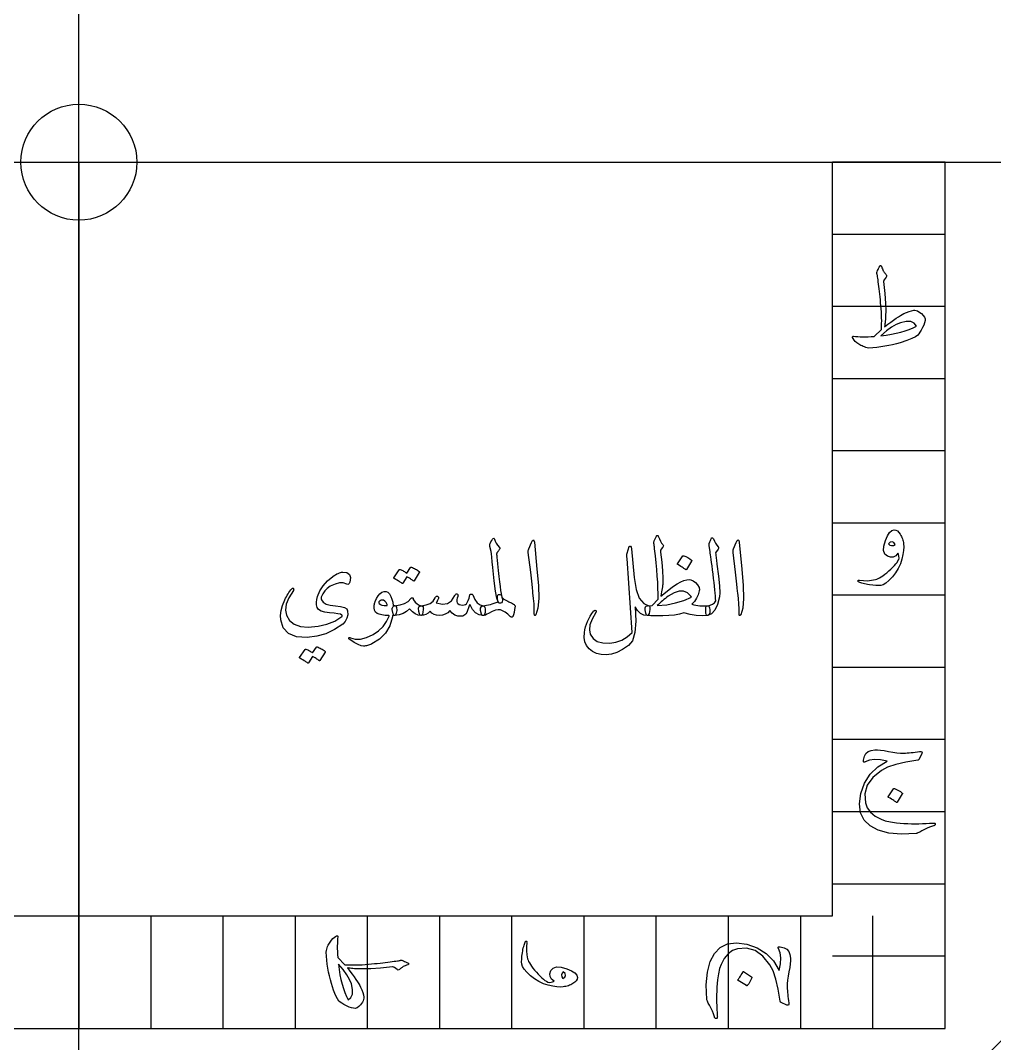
# Model space of a CAD drawing. Header units: millimetres. Extents: x -68 to 68, y -68 to 78.
# Drawn here: x -2.09 to 32.75, y -31.52 to 5.07 of the extents above; entities that cross this region are included whole.
import ezdxf

# ---------------------------------------------------------------- set-up
doc = ezdxf.new("R2010")
doc.units = ezdxf.units.MM
for name, color, linetype in [('CUT_INNER', 6, 'Continuous'), ('CUT_OUTER', 1, 'Continuous'), ('ENGRAVE', 7, 'Continuous'), ('TEXT', 5, 'Continuous')]:
    doc.layers.add(name, color=color, linetype=linetype)

msp = doc.modelspace()

# ---------------------------------------------------------------- linework, layer by layer
at = {"layer": 'CUT_INNER'}
msp.add_circle((0, 0), 2.075, dxfattribs=at)
at = {"layer": 'CUT_OUTER'}
msp.add_arc((0.0002, -0.0002), 67.4998, 179.843006, 0.000133, dxfattribs=at)
at = {"layer": 'ENGRAVE'}
for points in [[(0, -45.5625), (0, 45.5625)], [(-45.5625, 0), (45.5625, 0)], [(-30.9825, 0), (-30.9825, -30.9825), (30.9825, -30.9825), (30.9825, 0)], [(-26.9548, 0), (-26.9548, -26.9548), (26.9548, -26.9548), (26.9548, 0)], [(0, 0), (0, -30.9825)], [(30.9825, 0), (26.9548, 0)], [(30.9825, -2.5819), (26.9548, -2.5819)], [(30.9825, -5.1638), (26.9548, -5.1638)], [(30.9825, -7.7456), (26.9548, -7.7456)], [(30.9825, -10.3275), (26.9548, -10.3275)], [(30.9825, -12.9094), (26.9548, -12.9094)], [(30.9825, -15.4913), (26.9548, -15.4913)], [(30.9825, -18.0731), (26.9548, -18.0731)], [(30.9825, -20.655), (26.9548, -20.655)], [(30.9825, -23.2369), (26.9548, -23.2369)], [(30.9825, -25.8188), (26.9548, -25.8188)], [(0, -30.9825), (0, -26.9548)], [(0, -30.9825), (0, -26.9548)], [(2.5819, -30.9825), (2.5819, -26.9548)], [(5.1638, -30.9825), (5.1638, -26.9548)], [(7.7456, -30.9825), (7.7456, -26.9548)], [(10.3275, -30.9825), (10.3275, -26.9548)], [(12.9094, -30.9825), (12.9094, -26.9548)], [(15.4913, -30.9825), (15.4913, -26.9548)], [(18.0731, -30.9825), (18.0731, -26.9548)], [(20.655, -30.9825), (20.655, -26.9548)], [(23.2369, -30.9825), (23.2369, -26.9548)], [(25.8188, -30.9825), (25.8188, -26.9548)], [(28.4006, -30.9825), (28.4006, -26.9548)], [(30.9825, -28.4006), (26.9548, -28.4006)]]:
    msp.add_lwpolyline(points, dxfattribs=at)
for radius in [66.15, 66.15, 64.3781, 61.0875, 61.0875, 58.4888, 53.6625, 53.6625, 50.8275, 45.5625, 45.5625]:
    msp.add_circle((0, 0), radius, dxfattribs=at)
at = {"layer": 'TEXT'}
for points in [[(28.5516, -3.918), (28.5701, -3.8756), (28.5867, -3.8381), (28.6013, -3.8054), (28.6139, -3.7777), (28.6244, -3.755), (28.6325, -3.7377), (28.6381, -3.7258), (28.6412, -3.7192), (28.6478, -3.7107), (28.6558, -3.7046), (28.6653, -3.7009), (28.6763, -3.6997), (28.6853, -3.7012), (28.6929, -3.7056), (28.699, -3.7129), (28.7036, -3.7231), (28.7241, -3.7728), (28.7426, -3.8166), (28.7591, -3.8546), (28.7737, -3.8868), (28.7822, -3.9009), (28.7918, -3.916), (28.8026, -3.9321), (28.8147, -3.9492), (28.8282, -3.9672), (28.8434, -3.9862), (28.8604, -4.0062), (28.879, -4.0271), (28.8907, -4.0483), (28.8946, -4.069), (28.8907, -4.0892), (28.879, -4.109), (28.8049, -4.2064), (28.7949, -4.2223), (28.7884, -4.2386), (28.7852, -4.2554), (28.7854, -4.2727), (28.8234, -4.7017), (28.8478, -5.0493), (28.8585, -5.3156), (28.8556, -5.5005), (28.8516, -5.5696), (28.8473, -5.6325), (28.8428, -5.6894), (28.8381, -5.7402), (28.8331, -5.7852), (28.8278, -5.8245), (28.8223, -5.8582), (28.8166, -5.8864), (28.9332, -5.7972), (29.0412, -5.7168), (29.1407, -5.6452), (29.2317, -5.5823), (29.314, -5.528), (29.3872, -5.482), (29.4514, -5.4442), (29.5065, -5.4147), (29.6047, -5.3709), (29.6966, -5.3368), (29.7821, -5.3124), (29.8612, -5.2978), (29.9031, -5.2966), (29.947, -5.3046), (29.9928, -5.3219), (30.0405, -5.3485), (30.1351, -5.4155), (30.2042, -5.48), (30.2481, -5.5422), (30.2666, -5.6018), (30.2654, -5.6683), (30.25, -5.7431), (30.2206, -5.8262), (30.177, -5.9176), (30.1282, -6.0075), (30.0834, -6.0822), (30.0425, -6.1419), (30.0055, -6.1865), (29.9294, -6.2428), (29.7989, -6.3064), (29.6137, -6.3773), (29.374, -6.4555), (29.2404, -6.4942), (29.1046, -6.5285), (28.9666, -6.5585), (28.8264, -6.5841), (28.6845, -6.6055), (28.5413, -6.6231), (28.397, -6.6367), (28.2514, -6.6464), (28.1982, -6.6357), (28.1477, -6.6231), (28.0998, -6.6084), (28.0546, -6.5919), (28.0116, -6.5734), (27.9703, -6.5529), (27.9307, -6.5305), (27.8928, -6.5061), (27.8263, -6.4574), (27.771, -6.4087), (27.7269, -6.36), (27.6941, -6.3112), (27.676, -6.2708), (27.6726, -6.243), (27.6838, -6.2279), (27.7096, -6.2255), (27.7826, -6.2341), (27.8612, -6.2406), (27.9453, -6.2449), (28.0351, -6.2469), (28.1305, -6.2468), (28.2315, -6.2445), (28.338, -6.24), (28.4502, -6.2333), (28.7075, -5.9799), (28.7122, -5.8781), (28.7148, -5.7753), (28.7152, -5.6715), (28.7133, -5.5668), (28.7096, -5.4608), (28.7041, -5.3534), (28.6969, -5.2445), (28.688, -5.1341), (28.678, -5.0248), (28.6675, -4.9192), (28.6566, -4.8173), (28.6451, -4.719), (28.6337, -4.6241), (28.6227, -4.5324), (28.6122, -4.4438), (28.6022, -4.3584), (28.5929, -4.2794), (28.5842, -4.2098), (28.5763, -4.1498), (28.5691, -4.0992), (28.5627, -4.0579), (28.5569, -4.0257), (28.5519, -4.0024), (28.5477, -3.9881), (28.545, -3.9721), (28.5448, -3.955), (28.5469, -3.937), (28.5516, -3.918)], [(29.3857, -5.7422), (29.2349, -5.8048), (29.0671, -5.9029), (28.8822, -6.0367), (28.6802, -6.206), (28.8759, -6.1818), (29.0617, -6.1519), (29.2375, -6.1165), (29.4032, -6.0754), (29.5588, -6.0293), (29.7039, -5.9785), (29.8385, -5.923), (29.9626, -5.863), (29.8783, -5.759), (29.754, -5.7042), (29.5898, -5.6986), (29.3857, -5.7422)], [(28.8478, -13.5268), (28.9189, -13.3616), (28.9959, -13.2442), (29.0788, -13.1745), (29.1674, -13.1526), (29.223, -13.1623), (29.2766, -13.1915), (29.3282, -13.2403), (29.3779, -13.3085), (29.4018, -13.3479), (29.4227, -13.3884), (29.4408, -13.4298), (29.4559, -13.4722), (29.4688, -13.5158), (29.4802, -13.5609), (29.4902, -13.6074), (29.4987, -13.6554), (29.5068, -13.7623), (29.4997, -13.8883), (29.4775, -14.0332), (29.4403, -14.1972), (29.3852, -14.367), (29.3097, -14.5295), (29.2137, -14.6846), (29.0973, -14.8325), (28.9752, -14.9614), (28.8663, -15.0557), (28.7706, -15.1154), (28.688, -15.1404), (28.6037, -15.1448), (28.5067, -15.1424), (28.3971, -15.1331), (28.2748, -15.1171), (28.2128, -15.107), (28.1555, -15.0961), (28.1027, -15.0845), (28.0546, -15.0722), (28.0109, -15.0597), (27.9713, -15.0474), (27.9358, -15.0353), (27.9045, -15.0235), (27.886, -15.0133), (27.8734, -15.0021), (27.8665, -14.9899), (27.8656, -14.9767), (27.8717, -14.9636), (27.8821, -14.9553), (27.897, -14.9519), (27.9162, -14.9534), (28.0665, -14.968), (28.2134, -14.9689), (28.3569, -14.9563), (28.497, -14.93), (28.5402, -14.9166), (28.5881, -14.8959), (28.6406, -14.8678), (28.6977, -14.8325), (28.7595, -14.7899), (28.8259, -14.7399), (28.8969, -14.6827), (28.9725, -14.6181), (29.0466, -14.5514), (29.1129, -14.4876), (29.1713, -14.4267), (29.222, -14.3687), (29.2646, -14.3134), (29.299, -14.2605), (29.325, -14.2101), (29.3428, -14.1621), (29.3326, -14.0895), (29.3214, -14.0354), (29.3092, -13.9999), (29.2961, -13.9828), (29.2169, -14.0761), (29.1275, -14.126), (29.0278, -14.1326), (28.918, -14.0958), (28.8273, -14.0164), (28.7854, -13.8951), (28.7923, -13.7319), (28.8478, -13.5268)], [(14.9767, -14.3609), (15.0013, -14.6064), (15.0245, -14.8247), (15.0462, -15.0157), (15.0664, -15.1794), (15.0851, -15.3156), (15.1024, -15.424), (15.1183, -15.5046), (15.1327, -15.5575), (15.1536, -15.6257), (15.158, -15.6822), (15.1458, -15.7271), (15.1171, -15.7602), (15.0817, -15.7785), (15.0498, -15.7787), (15.0213, -15.7609), (14.9962, -15.7251), (14.9521, -15.5885), (14.9056, -15.3383), (14.8566, -14.9745), (14.8052, -14.4973), (14.787, -14.2919), (14.7711, -14.128), (14.7577, -14.0055), (14.7468, -13.9243), (14.7039, -13.745), (14.6983, -13.7134), (14.6971, -13.6846), (14.7002, -13.6588), (14.7078, -13.6359), (14.7412, -13.5799), (14.7672, -13.5365), (14.786, -13.5058), (14.7974, -13.4878), (14.8208, -13.4612), (14.8403, -13.4517), (14.8559, -13.4593), (14.8676, -13.4839), (14.8888, -13.5536), (14.9251, -13.6262), (14.9765, -13.7017), (15.043, -13.7801), (15.0552, -13.7957), (15.0605, -13.8113), (15.0591, -13.8269), (15.0508, -13.8425), (15.0375, -13.8614), (15.025, -13.879), (15.0132, -13.8955), (15.0021, -13.9107), (14.9917, -13.9247), (14.9821, -13.9375), (14.9732, -13.9491), (14.965, -13.9594), (14.9534, -13.977), (14.9456, -13.9945), (14.9417, -14.012), (14.9417, -14.0296), (14.9468, -14.0678), (14.9543, -14.1358), (14.9643, -14.2335), (14.9767, -14.3609)], [(16.189, -13.6047), (16.2262, -13.5326), (16.2562, -13.5073), (16.2788, -13.5287), (16.2942, -13.5969), (16.3838, -14.5519), (16.4372, -15.138), (16.4491, -15.6062), (16.4197, -15.9565), (16.3488, -16.189), (16.3359, -16.208), (16.3244, -16.2182), (16.3144, -16.2197), (16.3059, -16.2123), (16.2991, -16.2009), (16.2942, -16.186), (16.2913, -16.1678), (16.2903, -16.1461), (16.2903, -15.9773), (16.2825, -15.7982), (16.2669, -15.6089), (16.2435, -15.4094), (16.2384, -15.3573), (16.2231, -15.2165), (16.1975, -14.987), (16.1617, -14.6688), (16.0759, -13.9633), (16.074, -13.9258), (16.0759, -13.8912), (16.0818, -13.8595), (16.0915, -13.8308)], [(21.6381, -16.1227), (21.4817, -16.1656), (21.3048, -16.1968), (21.1075, -16.2162), (20.8897, -16.224), (20.7804, -16.2255), (20.6826, -16.226), (20.5963, -16.2255), (20.5214, -16.224), (20.4579, -16.2221), (20.4059, -16.2201), (20.3653, -16.2182), (20.3362, -16.2162), (20.3209, -16.2077), (20.306, -16.1899), (20.2916, -16.1629), (20.2777, -16.1266), (20.2507, -16.0167), (20.2514, -15.9366), (20.2799, -15.8861), (20.3362, -15.8654), (20.5038, -15.8615), (20.7182, -15.6316), (20.718, -15.4396), (20.7133, -15.2379), (20.7043, -15.0264), (20.6909, -14.8052), (20.6731, -14.5745), (20.651, -14.3346), (20.6244, -14.0854), (20.5935, -13.8269), (20.5897, -13.7899), (20.5862, -13.7567), (20.5829, -13.7275), (20.5798, -13.7022), (20.5768, -13.6807), (20.5735, -13.6632), (20.57, -13.6495), (20.5662, -13.6398), (20.5662, -13.6028), (20.5818, -13.5462), (20.613, -13.4702), (20.6597, -13.3747), (20.6661, -13.3645), (20.6734, -13.3572), (20.6817, -13.3528), (20.6909, -13.3514), (20.7002, -13.3531), (20.7085, -13.3582), (20.7158, -13.3667), (20.7221, -13.3786), (20.763, -13.4758), (20.8039, -13.557), (20.8449, -13.622), (20.8858, -13.671), (20.9033, -13.6934), (20.9092, -13.7178), (20.9033, -13.7441), (20.8858, -13.7723), (20.8195, -13.8581), (20.8115, -13.8722), (20.8069, -13.8912), (20.8057, -13.9151), (20.8078, -13.9438), (20.851, -14.3122), (20.879, -14.622), (20.8919, -14.8734), (20.8897, -15.0664), (20.8868, -15.1009), (20.8819, -15.1419), (20.8751, -15.1895), (20.8663, -15.2437), (20.8558, -15.3043), (20.8439, -15.3709), (20.8305, -15.4436), (20.8156, -15.5224), (21.04, -15.34), (21.2337, -15.194), (21.3967, -15.0847), (21.5289, -15.0118), (21.6437, -14.9648), (21.7423, -14.9368), (21.8249, -14.9278), (21.8914, -14.9378), (21.9784, -14.9741), (22.0561, -15.0323), (22.1246, -15.1124), (22.1838, -15.2145), (22.1916, -15.2347), (22.1955, -15.2603), (22.1955, -15.2912), (22.1916, -15.3275), (22.1545, -15.4705), (22.098, -15.5994), (22.022, -15.7142), (21.9265, -15.8148), (22.0001, -15.8327), (22.0727, -15.8474), (22.1443, -15.859), (22.215, -15.8674), (22.2846, -15.8724), (22.3533, -15.8737), (22.421, -15.8714), (22.4878, -15.8654), (22.5126, -15.8669), (22.5326, -15.8791), (22.5477, -15.902), (22.558, -15.9356), (22.5709, -16.006), (22.5745, -16.0652), (22.5689, -16.1132), (22.5541, -16.15), (22.5338, -16.179), (22.5161, -16.1997), (22.5007, -16.2121), (22.4878, -16.2162), (22.2914, -16.2221), (22.0844, -16.2084), (21.8666, -16.1753), (21.6381, -16.1227)], [(22.5463, -13.6437), (22.5726, -13.5801), (22.593, -13.5297), (22.6077, -13.4924), (22.6164, -13.4683), (22.6232, -13.4529), (22.632, -13.442), (22.6427, -13.4354), (22.6554, -13.4332), (22.6698, -13.4356), (22.6817, -13.443), (22.6912, -13.4551), (22.6983, -13.4722), (22.7307, -13.5557), (22.7694, -13.631), (22.8145, -13.698), (22.8659, -13.7567), (22.8803, -13.7755), (22.8844, -13.7967), (22.8783, -13.8203), (22.862, -13.8464), (22.7762, -13.9672), (22.7821, -14.0213), (22.7879, -14.0744), (22.7938, -14.1265), (22.7996, -14.1777), (22.8055, -14.2279), (22.8113, -14.2771), (22.8172, -14.3253), (22.823, -14.3726), (22.8768, -14.8101), (22.9097, -15.1521), (22.9217, -15.3987), (22.9127, -15.5497), (22.8391, -15.8238), (22.7431, -16.0262), (22.6247, -16.157), (22.4839, -16.2162), (22.48, -16.2162), (22.4761, -16.2162), (22.4722, -16.2162), (22.4683, -16.2162), (22.4452, -16.1943), (22.4303, -16.1441), (22.4237, -16.0657), (22.4254, -15.959), (22.4291, -15.9195), (22.4401, -15.8908), (22.4583, -15.8727), (22.4839, -15.8654), (22.5828, -15.8457), (22.6651, -15.8099), (22.7309, -15.758), (22.7801, -15.69), (22.7768, -15.6084), (22.7709, -15.5156), (22.7622, -15.4116), (22.7509, -15.2964), (22.7371, -15.1704), (22.7212, -15.0342), (22.703, -14.8878), (22.6827, -14.7312), (22.6639, -14.5772), (22.6466, -14.4388), (22.6308, -14.3161), (22.6164, -14.2089), (22.604, -14.1173), (22.594, -14.0413), (22.5865, -13.9809), (22.5813, -13.936), (22.5424, -13.7139), (22.5411, -13.6919), (22.5414, -13.6729), (22.5431, -13.6568), (22.5463, -13.6437)], [(23.5129, -13.6047), (23.5502, -13.5326), (23.5802, -13.5073), (23.6028, -13.5287), (23.6182, -13.5969), (23.7078, -14.5519), (23.7612, -15.138), (23.7731, -15.6062), (23.7436, -15.9565), (23.6727, -16.189), (23.6598, -16.208), (23.6484, -16.2182), (23.6384, -16.2197), (23.6299, -16.2123), (23.623, -16.2009), (23.6182, -16.186), (23.6152, -16.1678), (23.6143, -16.1461), (23.6143, -15.9773), (23.6065, -15.7982), (23.5909, -15.6089), (23.5675, -15.4094), (23.5624, -15.3573), (23.547, -15.2165), (23.5214, -14.987), (23.4856, -14.6688), (23.3999, -13.9633), (23.3979, -13.9258), (23.3999, -13.8912), (23.4057, -13.8595), (23.4155, -13.8308)], [(19.8607, -14.8598), (19.9301, -15.2788), (20.0449, -15.5887), (20.2049, -15.7894), (20.4103, -15.881), (20.4234, -15.9005), (20.4278, -15.9395), (20.4234, -15.998), (20.4103, -16.0759), (20.3971, -16.1373), (20.381, -16.1812), (20.362, -16.2075), (20.3401, -16.2162), (20.2071, -16.1968), (20.0887, -16.1383), (19.9849, -16.0408), (19.8958, -15.9044), (19.9165, -16.4209), (19.885, -16.8243), (19.8015, -17.1147), (19.6658, -17.292), (19.4504, -17.4321), (19.2448, -17.5327), (19.049, -17.5939), (18.8628, -17.6156), (18.677, -17.6056), (18.513, -17.5678), (18.371, -17.5023), (18.2509, -17.409), (18.1586, -17.2915), (18.0999, -17.1537), (18.0748, -16.9953), (18.0833, -16.8165), (18.1005, -16.721), (18.1247, -16.6255), (18.156, -16.53), (18.1944, -16.4345), (18.2401, -16.339), (18.2933, -16.2435), (18.3541, -16.148), (18.4224, -16.0525), (18.4326, -16.0423), (18.4438, -16.035), (18.456, -16.0306), (18.4692, -16.0291), (18.4801, -16.0306), (18.4896, -16.035), (18.4977, -16.0423), (18.5042, -16.0525), (18.5079, -16.065), (18.5072, -16.0788), (18.5021, -16.0942), (18.4926, -16.111), (18.3588, -16.3422), (18.2811, -16.5485), (18.2594, -16.73), (18.2938, -16.8867), (18.3944, -17.0379), (18.5442, -17.141), (18.7432, -17.1958), (18.9915, -17.2024), (19.2112, -17.1673), (19.4183, -17.0932), (19.6127, -16.9802), (19.7944, -16.8282), (19.6073, -14.1777), (19.6032, -14.1144), (19.6025, -14.0608), (19.6051, -14.0169), (19.6112, -13.9828), (19.6853, -13.7489), (19.7135, -13.729), (19.736, -13.7353), (19.7525, -13.7679), (19.7632, -13.8269)], [(29.2025, -13.671), (29.145, -13.6013), (29.0856, -13.5755), (29.0242, -13.5935), (28.9608, -13.6554), (29.0125, -13.6973), (29.07, -13.7139), (29.1333, -13.7051), (29.2025, -13.671)], [(21.6069, -14.0841), (21.6118, -14.0793), (21.6186, -14.0763), (21.6274, -14.0754), (21.6381, -14.0763), (21.7138, -14.107), (21.7852, -14.1446), (21.8522, -14.1889), (21.9148, -14.2401), (21.9209, -14.2479), (21.9236, -14.2556), (21.9229, -14.2634), (21.9187, -14.2712), (21.7355, -14.5675), (21.7287, -14.5745), (21.7199, -14.5762), (21.7092, -14.5726), (21.6965, -14.5636), (21.6856, -14.5558), (21.6683, -14.5441), (21.6447, -14.5285), (21.6147, -14.509), (21.5779, -14.4856), (21.5338, -14.4583), (21.4824, -14.4272), (21.4237, -14.3921), (21.4159, -14.3862), (21.412, -14.3804), (21.412, -14.3745), (21.4159, -14.3687)], [(11.8663, -14.4934), (11.8712, -14.4885), (11.878, -14.4856), (11.8868, -14.4846), (11.8975, -14.4856), (11.9358, -14.5), (11.973, -14.5158), (12.0089, -14.5331), (12.0436, -14.5519), (12.0774, -14.5723), (12.1104, -14.5948), (12.1427, -14.6191), (12.1742, -14.6454), (12.1803, -14.6535), (12.183, -14.662), (12.1823, -14.671), (12.1781, -14.6805), (11.991, -14.9767), (11.9859, -14.9806), (11.9784, -14.9806), (11.9684, -14.9767), (11.9559, -14.9689), (11.9474, -14.9618), (11.9335, -14.9519), (11.9143, -14.9393), (11.8897, -14.9241), (11.8595, -14.906), (11.8234, -14.8847), (11.7815, -14.8602), (11.7338, -14.8325), (11.5857, -15.0625), (11.5788, -15.0696), (11.5701, -15.0713), (11.5593, -15.0676), (11.5467, -15.0586), (11.5357, -15.0508), (11.5184, -15.0391), (11.4948, -15.0235), (11.4648, -15.004), (11.428, -14.9806), (11.3839, -14.9534), (11.3325, -14.9222), (11.2738, -14.8871), (11.2677, -14.8812), (11.2651, -14.8754), (11.2658, -14.8696), (11.2699, -14.8637), (11.4609, -14.5792), (11.4658, -14.5743), (11.4726, -14.5714), (11.4814, -14.5704), (11.4921, -14.5714), (11.5248, -14.582), (11.5564, -14.5943), (11.5871, -14.6083), (11.6168, -14.624), (11.6456, -14.6412), (11.6734, -14.6596), (11.7002, -14.6792), (11.726, -14.7)], [(9.5861, -15.0937), (9.4599, -15.0515), (9.3191, -15.0498), (9.1637, -15.0886), (8.9936, -15.1677), (8.8857, -15.2433), (8.7958, -15.3334), (8.7239, -15.4381), (8.6701, -15.5575), (8.6647, -15.5814), (8.6643, -15.6062), (8.6686, -15.6321), (8.6779, -15.6589), (8.7398, -15.7422), (8.8436, -15.805), (8.9892, -15.8474), (9.1768, -15.8693), (9.362, -15.8891), (9.4964, -15.9249), (9.5802, -15.9768), (9.6134, -16.0447), (9.617, -16.187), (9.589, -16.3137), (9.5293, -16.4248), (9.438, -16.5203), (9.1478, -16.7183), (8.8387, -16.8642), (8.5105, -16.958), (8.1634, -16.9997), (7.7843, -16.9734), (7.5008, -16.8594), (7.3127, -16.6577), (7.2201, -16.3683), (7.2148, -16.2094), (7.2377, -16.0369), (7.2888, -15.8508), (7.3682, -15.6511), (7.3959, -15.5955), (7.4243, -15.5419), (7.4534, -15.4903), (7.4832, -15.4406), (7.514, -15.3926), (7.5461, -15.3461), (7.5793, -15.301), (7.6138, -15.2574), (7.6323, -15.2394), (7.6489, -15.232), (7.6635, -15.2355), (7.6762, -15.2496), (7.6832, -15.2671), (7.6849, -15.2847), (7.6813, -15.3022), (7.6723, -15.3197), (7.512, -15.578), (7.417, -15.8109), (7.3872, -16.0184), (7.4228, -16.2006), (7.5373, -16.3926), (7.7054, -16.5281), (7.9271, -16.607), (8.2024, -16.6294), (8.5551, -16.6014), (8.8728, -16.529), (9.1554, -16.4123), (9.4029, -16.2513), (9.4177, -16.2377), (9.4234, -16.224), (9.4197, -16.2104), (9.4068, -16.1968), (9.3544, -16.1714), (9.2635, -16.15), (9.1342, -16.1324), (8.9663, -16.1188), (8.7956, -16.0978), (8.6652, -16.0584), (8.5753, -16.0004), (8.5259, -15.9239), (8.503, -15.834), (8.4967, -15.7397), (8.5069, -15.6411), (8.5337, -15.538), (8.6206, -15.3356), (8.7412, -15.1492), (8.8954, -14.9789), (9.0833, -14.8247), (9.1332, -14.7882), (9.1817, -14.7565), (9.2287, -14.7297), (9.2743, -14.7078), (9.3181, -14.6905), (9.36, -14.6776), (9.4, -14.6691), (9.438, -14.6649), (9.5866, -14.6788), (9.6777, -14.7438), (9.7113, -14.8601), (9.6874, -15.0274), (9.6694, -15.0725), (9.6465, -15.0985), (9.6187, -15.1056), (9.5861, -15.0937)], [(11.2154, -16.2591), (11.124, -16.58), (10.9708, -16.8487), (10.7557, -17.0652), (10.4787, -17.2297), (10.4399, -17.2464), (10.4017, -17.2613), (10.3639, -17.2746), (10.3267, -17.2862), (10.2901, -17.2958), (10.2546, -17.3032), (10.22, -17.3085), (10.1863, -17.3115), (10.1025, -17.2996), (9.9915, -17.256), (9.8531, -17.1807), (9.6874, -17.0738), (9.6696, -17.0584), (9.6592, -17.0435), (9.656, -17.0292), (9.6601, -17.0153), (9.6694, -17.0046), (9.6816, -16.9997), (9.6967, -17.0007), (9.7147, -17.0075), (9.8869, -17.0633), (10.0801, -17.063), (10.2943, -17.0068), (10.5294, -16.8945), (10.7213, -16.7641), (10.8802, -16.6109), (11.0059, -16.4348), (11.0984, -16.2357), (11.0977, -16.2287), (11.0955, -16.2231), (11.0919, -16.2189), (11.0867, -16.2162), (10.9525, -16.2084), (10.8383, -16.1929), (10.744, -16.1695), (10.6697, -16.1383), (10.6122, -16.09), (10.5761, -16.0233), (10.5615, -15.938), (10.5683, -15.8343), (10.5705, -15.8205), (10.5732, -15.8065), (10.5764, -15.7922), (10.58, -15.7777), (10.5842, -15.7628), (10.5888, -15.747), (10.5939, -15.7306), (10.5995, -15.7134), (10.6453, -15.6021), (10.7009, -15.5098), (10.7661, -15.4364), (10.8412, -15.3821), (10.9179, -15.3524), (10.9883, -15.3529), (11.0524, -15.3836), (11.1101, -15.4445), (11.1606, -15.5293), (11.1988, -15.6277), (11.2249, -15.7397), (11.2388, -15.8654), (11.2464, -15.8653), (11.2539, -15.865), (11.261, -15.8643), (11.268, -15.8635), (11.2749, -15.8626), (11.2821, -15.862), (11.2895, -15.8617), (11.2972, -15.8615), (11.3235, -15.8671), (11.344, -15.884), (11.3586, -15.912), (11.3674, -15.9512), (11.371, -15.9943), (11.3703, -16.0379), (11.3652, -16.082), (11.3557, -16.1266), (11.3433, -16.1658), (11.3294, -16.1938), (11.314, -16.2106), (11.2972, -16.2162), (11.2232, -16.2162), (11.2227, -16.2233), (11.2212, -16.2328), (11.2188, -16.2447), (11.2154, -16.2591)], [(21.7667, -15.4094), (21.632, -15.348), (21.4734, -15.347), (21.2909, -15.4065), (21.0846, -15.5263), (21.0306, -15.5641), (20.9779, -15.6033), (20.9264, -15.644), (20.8761, -15.6861), (20.827, -15.7293), (20.7791, -15.7729), (20.7324, -15.817), (20.687, -15.8615), (21.0251, -15.8279), (21.3418, -15.766), (21.6371, -15.6759), (21.9109, -15.5575), (21.8873, -15.5219), (21.8554, -15.4854), (21.8152, -15.4479), (21.7667, -15.4094)], [(11.0283, -15.8226), (10.9873, -15.7512), (10.9425, -15.7008), (10.8938, -15.6713), (10.8412, -15.6628), (10.8098, -15.671), (10.7817, -15.6842), (10.7571, -15.7022), (10.7359, -15.7251), (10.7291, -15.7373), (10.7281, -15.7505), (10.733, -15.7646), (10.7437, -15.7797), (10.7839, -15.815), (10.8422, -15.8391), (10.9184, -15.852), (11.0127, -15.8537), (11.0224, -15.8518), (11.0283, -15.8459), (11.0302, -15.8362), (11.0283, -15.8226)], [(12.2444, -15.8654), (12.2753, -15.8754), (12.298, -15.8859), (12.3124, -15.8969), (12.3184, -15.9083), (12.3214, -15.9259), (12.3223, -15.9473), (12.3214, -15.9726), (12.3184, -16.0019), (12.3036, -16.0957), (12.2863, -16.1626), (12.2666, -16.2028), (12.2444, -16.2162), (12.1391, -16.2014), (12.0339, -16.1568), (11.9287, -16.0825), (11.8234, -15.9785), (11.7231, -16.0737), (11.6012, -16.1451), (11.458, -16.1926), (11.2933, -16.2162), (11.2755, -16.2126), (11.2612, -16.2016), (11.2502, -16.1834), (11.2426, -16.1578), (11.2115, -15.9941), (11.2081, -15.9758), (11.2095, -15.9561), (11.2159, -15.9349), (11.2271, -15.9122), (11.24, -15.8947), (11.2553, -15.881), (11.2731, -15.8713), (11.2933, -15.8654), (11.4902, -15.8362), (11.6519, -15.7836), (11.7786, -15.7076), (11.8702, -15.6082), (11.8809, -15.5945), (11.8936, -15.5848), (11.9082, -15.579), (11.9248, -15.577), (11.9401, -15.5792), (11.9511, -15.5858), (11.9577, -15.5967), (11.9598, -15.6121), (11.9603, -15.6267), (11.9618, -15.6394), (11.9642, -15.6501), (11.9676, -15.6589), (12.0332, -15.7375), (12.1011, -15.7982), (12.1715, -15.8408), (12.2444, -15.8654)], [(12.7433, -15.5848), (12.7555, -15.5636), (12.7686, -15.5468), (12.7828, -15.5344), (12.7979, -15.5263), (12.813, -15.5232), (12.8271, -15.5254), (12.8403, -15.5329), (12.8524, -15.5458), (12.861, -15.5631), (12.8632, -15.5838), (12.859, -15.6079), (12.8485, -15.6355), (12.8409, -15.6494), (12.8334, -15.6637), (12.8263, -15.6786), (12.8193, -15.6939), (12.8121, -15.7095), (12.8042, -15.7251), (12.7956, -15.7407), (12.7862, -15.7563), (13.0042, -15.8121), (13.1867, -15.7885), (13.3336, -15.6854), (13.4449, -15.5029), (13.4568, -15.4817), (13.4693, -15.4649), (13.4822, -15.4525), (13.4956, -15.4445), (13.5107, -15.4411), (13.5248, -15.4425), (13.538, -15.4489), (13.5501, -15.4601), (13.5592, -15.4752), (13.5628, -15.4932), (13.5611, -15.5141), (13.554, -15.538), (13.5341, -15.5958), (13.5209, -15.6442), (13.5146, -15.6835), (13.5151, -15.7134), (13.5285, -15.7561), (13.557, -15.7904), (13.6006, -15.8165), (13.6593, -15.8343), (13.7231, -15.8421), (13.7782, -15.8382), (13.8245, -15.8226), (13.862, -15.7953), (13.8946, -15.7507), (13.9263, -15.6832), (13.957, -15.5928), (13.9867, -15.4796), (13.9911, -15.4659), (14.0003, -15.4562), (14.0145, -15.4503), (14.0335, -15.4484), (14.053, -15.4503), (14.0686, -15.4562), (14.0802, -15.4659), (14.088, -15.4796), (14.164, -15.6396), (14.2518, -15.7573), (14.3511, -15.8326), (14.4622, -15.8654), (14.4854, -15.8752), (14.5041, -15.8966), (14.5185, -15.9298), (14.5285, -15.9746), (14.5356, -16.0231), (14.5373, -16.0671), (14.5336, -16.1069), (14.5246, -16.1422), (14.5119, -16.1746), (14.4973, -16.1977), (14.4807, -16.2116), (14.4622, -16.2162), (14.3131, -16.1921), (14.1855, -16.1198), (14.0793, -15.9992), (13.9945, -15.8304), (13.9904, -15.8216), (13.9857, -15.8187), (13.9806, -15.8216), (13.975, -15.8304), (13.939, -15.9412), (13.9048, -16.0321), (13.8727, -16.103), (13.8425, -16.1539), (13.8096, -16.1902), (13.7733, -16.2172), (13.7336, -16.235), (13.6905, -16.2435), (13.5606, -16.235), (13.4478, -16.1977), (13.3521, -16.1317), (13.2734, -16.0369), (13.193, -16.1154), (13.1038, -16.1714), (13.0059, -16.205), (12.8992, -16.2162), (12.7967, -16.2067), (12.7072, -16.1782), (12.631, -16.1307), (12.5679, -16.0642), (12.4907, -16.1307), (12.411, -16.1782), (12.3289, -16.2067), (12.2444, -16.2162), (12.211, -16.1999), (12.1849, -16.151), (12.1662, -16.0693), (12.1547, -15.9551), (12.1589, -15.9203), (12.1752, -15.8937), (12.2037, -15.8754), (12.2444, -15.8654), (12.4203, -15.8377), (12.5621, -15.7816), (12.6697, -15.6973), (12.7433, -15.5848)], [(15.0079, -15.4679), (15.0537, -15.464), (15.0898, -15.4757), (15.1161, -15.5029), (15.1327, -15.5458), (15.1402, -15.567), (15.1551, -15.5877), (15.1772, -15.6079), (15.2067, -15.6277), (15.2252, -15.638), (15.2457, -15.6496), (15.2681, -15.6624), (15.2925, -15.6764), (15.3188, -15.6911), (15.347, -15.7061), (15.3772, -15.7213), (15.4094, -15.7368), (15.4693, -15.7658), (15.5166, -15.7904), (15.5512, -15.8106), (15.5731, -15.8265), (15.588, -15.8403), (15.5975, -15.8547), (15.6016, -15.8696), (15.6004, -15.8849), (15.5841, -16.0014), (15.5663, -16.1013), (15.547, -16.1846), (15.5263, -16.2513), (15.521, -16.2598), (15.5127, -16.2659), (15.5015, -16.2696), (15.4874, -16.2708), (15.4696, -16.2701), (15.4552, -16.2679), (15.4442, -16.2642), (15.4367, -16.2591), (15.3383, -16.1678), (15.2457, -16.0964), (15.159, -16.045), (15.0781, -16.0136), (14.9962, -16.0067), (14.8988, -16.0252), (14.7857, -16.0691), (14.6571, -16.1383), (14.595, -16.1724), (14.5412, -16.1968), (14.4956, -16.2114), (14.4583, -16.2162), (14.4403, -16.2131), (14.4252, -16.2036), (14.413, -16.1877), (14.4038, -16.1656), (14.3721, -16.0386), (14.3706, -15.9463), (14.3994, -15.8886), (14.4583, -15.8654), (14.5214, -15.8581), (14.586, -15.8479), (14.652, -15.8347), (14.7195, -15.8187), (14.7882, -15.7994), (14.8579, -15.7768), (14.9285, -15.7507), (15.0001, -15.7212), (14.9772, -15.6162), (14.9709, -15.539), (14.9811, -15.4895), (15.0079, -15.4679)], [(8.4947, -17.3427), (8.4996, -17.3378), (8.5064, -17.3349), (8.5152, -17.3339), (8.5259, -17.3349), (8.5643, -17.3493), (8.6014, -17.3651), (8.6373, -17.3824), (8.6721, -17.4012), (8.7058, -17.4216), (8.7388, -17.444), (8.7711, -17.4684), (8.8026, -17.4947), (8.8087, -17.5028), (8.8114, -17.5113), (8.8107, -17.5203), (8.8065, -17.5298), (8.6194, -17.826), (8.6143, -17.8299), (8.6068, -17.8299), (8.5968, -17.826), (8.5844, -17.8182), (8.5758, -17.811), (8.5619, -17.8012), (8.5427, -17.7886), (8.5181, -17.7734), (8.4879, -17.7553), (8.4518, -17.7339), (8.4099, -17.7095), (8.3622, -17.6818), (8.2141, -17.9118), (8.2072, -17.9188), (8.1985, -17.9206), (8.1878, -17.9169), (8.1751, -17.9079), (8.1641, -17.9001), (8.1468, -17.8884), (8.1232, -17.8728), (8.0932, -17.8533), (8.0564, -17.8299), (8.0123, -17.8026), (7.9609, -17.7715), (7.9022, -17.7364), (7.8961, -17.7305), (7.8935, -17.7247), (7.8942, -17.7188), (7.8983, -17.713), (8.0893, -17.4285), (8.0942, -17.4236), (8.101, -17.4207), (8.1098, -17.4197), (8.1205, -17.4207), (8.1532, -17.4313), (8.1848, -17.4436), (8.2155, -17.4576), (8.2452, -17.4733), (8.274, -17.4905), (8.3018, -17.5088), (8.3286, -17.5285), (8.3544, -17.5493)], [(30.1477, -21.1477), (30.0542, -21.3581), (30.0456, -21.372), (30.0357, -21.3825), (30.0242, -21.3896), (30.0113, -21.3932), (29.5789, -21.4614), (29.2171, -21.5452), (28.926, -21.6446), (28.7055, -21.7596), (28.3964, -22.0117), (28.1978, -22.2887), (28.1099, -22.5906), (28.1326, -22.9173), (28.2013, -23.0941), (28.3177, -23.2505), (28.4819, -23.3865), (28.6938, -23.5019), (28.8427, -23.5536), (29.0281, -23.5955), (29.25, -23.6276), (29.5085, -23.65), (29.6459, -23.6566), (29.7813, -23.6608), (29.9148, -23.6625), (30.0464, -23.6617), (30.1755, -23.6588), (30.3017, -23.6539), (30.425, -23.6471), (30.5453, -23.6383), (30.5736, -23.6364), (30.596, -23.6383), (30.6125, -23.6442), (30.6233, -23.6539), (30.6291, -23.6659), (30.631, -23.6783), (30.6291, -23.6912), (30.6233, -23.7046), (30.619, -23.7118), (30.614, -23.7178), (30.6083, -23.7225), (30.6018, -23.726), (30.5949, -23.7291), (30.5877, -23.7324), (30.5803, -23.7359), (30.5726, -23.7397), (30.4603, -23.7755), (30.3611, -23.8128), (30.2751, -23.8515), (30.2023, -23.8917), (30.1556, -23.9207), (30.1131, -23.9453), (30.0748, -23.9655), (30.0405, -23.9814), (30.0109, -23.9935), (29.9865, -24.0028), (29.9671, -24.0091), (29.9528, -24.0125), (29.4198, -24.0323), (28.9667, -23.994), (28.5935, -23.8978), (28.3002, -23.7436), (28.0882, -23.5321), (27.963, -23.2681), (27.9245, -22.9514), (27.9728, -22.582), (28.1004, -22.21), (28.3002, -21.8931), (28.572, -21.6312), (28.916, -21.4244), (28.6724, -21.3779), (28.46, -21.3669), (28.2787, -21.3915), (28.1287, -21.4517), (28.1155, -21.4566), (28.1033, -21.4595), (28.0921, -21.4605), (28.0819, -21.4595), (28.0734, -21.4563), (28.0673, -21.4507), (28.0636, -21.4427), (28.0624, -21.4322), (28.0678, -21.3837), (28.076, -21.3357), (28.0872, -21.2882), (28.1014, -21.2412), (28.1511, -21.1498), (28.23, -21.0824), (28.3382, -21.0388), (28.4756, -21.019), (28.5625, -21.0198), (28.6714, -21.0297), (28.8023, -21.049), (28.955, -21.0775), (29.1126, -21.106), (29.258, -21.1252), (29.3913, -21.1352), (29.5124, -21.136), (29.5706, -21.1334), (29.6322, -21.1296), (29.6973, -21.1246), (29.7657, -21.1184), (29.8376, -21.1107), (29.9129, -21.1014), (29.9916, -21.0903), (30.0737, -21.0775), (30.1207, -21.076), (30.1487, -21.0872), (30.1577, -21.1111), (30.1477, -21.1477)], [(29.1421, -22.4105), (29.147, -22.4057), (29.1538, -22.4027), (29.1626, -22.4018), (29.1733, -22.4027), (29.249, -22.4334), (29.3204, -22.471), (29.3874, -22.5153), (29.45, -22.5665), (29.4561, -22.5742), (29.4588, -22.582), (29.4581, -22.5898), (29.4539, -22.5976), (29.2707, -22.8939), (29.2639, -22.9009), (29.2551, -22.9026), (29.2444, -22.899), (29.2317, -22.89), (29.2208, -22.8822), (29.2035, -22.8705), (29.1798, -22.8549), (29.1499, -22.8354), (29.1131, -22.812), (29.069, -22.7847), (29.0176, -22.7535), (28.9589, -22.7185), (28.9511, -22.7126), (28.9472, -22.7068), (28.9472, -22.7009), (28.9511, -22.6951)], [(11.5733, -28.5516), (11.6157, -28.5701), (11.6532, -28.5867), (11.6858, -28.6013), (11.7136, -28.6139), (11.7362, -28.6244), (11.7535, -28.6325), (11.7655, -28.6381), (11.7721, -28.6412), (11.7806, -28.6478), (11.7867, -28.6558), (11.7903, -28.6653), (11.7915, -28.6763), (11.7901, -28.6853), (11.7857, -28.6929), (11.7784, -28.699), (11.7682, -28.7036), (11.7185, -28.7241), (11.6746, -28.7426), (11.6366, -28.7591), (11.6044, -28.7737), (11.5903, -28.7822), (11.5752, -28.7918), (11.5591, -28.8026), (11.5421, -28.8147), (11.5241, -28.8282), (11.5051, -28.8434), (11.4851, -28.8604), (11.4641, -28.879), (11.4429, -28.8907), (11.4222, -28.8946), (11.402, -28.8907), (11.3823, -28.879), (11.2848, -28.8049), (11.269, -28.7949), (11.2527, -28.7884), (11.2359, -28.7852), (11.2186, -28.7854), (10.7896, -28.8234), (10.4419, -28.8478), (10.1757, -28.8585), (9.9908, -28.8556), (9.9217, -28.8516), (9.8587, -28.8473), (9.8018, -28.8428), (9.751, -28.8381), (9.7061, -28.8331), (9.6668, -28.8278), (9.633, -28.8223), (9.6049, -28.8166), (9.694, -28.9332), (9.7744, -29.0412), (9.8461, -29.1407), (9.9089, -29.2317), (9.9632, -29.314), (10.0093, -29.3872), (10.047, -29.4514), (10.0765, -29.5065), (10.1204, -29.6047), (10.1545, -29.6966), (10.1788, -29.7821), (10.1934, -29.8612), (10.1947, -29.9031), (10.1866, -29.947), (10.1693, -29.9928), (10.1428, -30.0405), (10.0758, -30.1351), (10.0112, -30.2042), (9.9491, -30.2481), (9.8894, -30.2666), (9.8229, -30.2654), (9.7481, -30.25), (9.665, -30.2206), (9.5737, -30.177), (9.4838, -30.1282), (9.409, -30.0834), (9.3493, -30.0425), (9.3047, -30.0055), (9.2485, -29.9294), (9.1849, -29.7989), (9.114, -29.6137), (9.0358, -29.374), (8.9971, -29.2404), (8.9627, -29.1046), (8.9327, -28.9666), (8.9072, -28.8264), (8.8857, -28.6845), (8.8682, -28.5413), (8.8545, -28.397), (8.8448, -28.2514), (8.8555, -28.1982), (8.8682, -28.1477), (8.8828, -28.0998), (8.8994, -28.0546), (8.9179, -28.0116), (8.9384, -27.9703), (8.9608, -27.9307), (8.9851, -27.8928), (9.0338, -27.8263), (9.0826, -27.771), (9.1313, -27.7269), (9.18, -27.6941), (9.2205, -27.676), (9.2482, -27.6726), (9.2633, -27.6838), (9.2658, -27.7096), (9.2571, -27.7826), (9.2507, -27.8612), (9.2464, -27.9453), (9.2443, -28.0351), (9.2445, -28.1305), (9.2468, -28.2315), (9.2513, -28.338), (9.258, -28.4502), (9.5113, -28.7075), (9.6132, -28.7122), (9.716, -28.7148), (9.8197, -28.7152), (9.9245, -28.7133), (10.0305, -28.7096), (10.1379, -28.7041), (10.2468, -28.6969), (10.3571, -28.688), (10.4664, -28.678), (10.572, -28.6675), (10.674, -28.6566), (10.7723, -28.6451), (10.8672, -28.6337), (10.9589, -28.6227), (11.0474, -28.6122), (11.1328, -28.6022), (11.2119, -28.5929), (11.2814, -28.5842), (11.3415, -28.5763), (11.392, -28.5691), (11.4333, -28.5627), (11.4656, -28.5569), (11.4889, -28.5519), (11.5031, -28.5477), (11.5192, -28.545), (11.5362, -28.5448), (11.5543, -28.5469), (11.5733, -28.5516)], [(17.4557, -28.8478), (17.6209, -28.9189), (17.7383, -28.9959), (17.808, -29.0788), (17.8299, -29.1674), (17.8202, -29.223), (17.791, -29.2766), (17.7422, -29.3282), (17.674, -29.3779), (17.6346, -29.4018), (17.5941, -29.4227), (17.5527, -29.4408), (17.5103, -29.4559), (17.4667, -29.4688), (17.4216, -29.4802), (17.3751, -29.4902), (17.3271, -29.4987), (17.2202, -29.5068), (17.0942, -29.4997), (16.9493, -29.4775), (16.7853, -29.4403), (16.6155, -29.3852), (16.453, -29.3097), (16.2979, -29.2137), (16.15, -29.0973), (16.0211, -28.9752), (15.9268, -28.8663), (15.8671, -28.7706), (15.8421, -28.688), (15.8377, -28.6037), (15.8401, -28.5067), (15.8494, -28.3971), (15.8654, -28.2748), (15.8755, -28.2128), (15.8864, -28.1555), (15.898, -28.1027), (15.9103, -28.0546), (15.9228, -28.0109), (15.9351, -27.9713), (15.9472, -27.9358), (15.959, -27.9045), (15.9692, -27.886), (15.9804, -27.8734), (15.9926, -27.8665), (16.0058, -27.8656), (16.0189, -27.8717), (16.0272, -27.8821), (16.0306, -27.897), (16.0291, -27.9162), (16.0145, -28.0665), (16.0136, -28.2134), (16.0262, -28.3569), (16.0525, -28.497), (16.0659, -28.5402), (16.0866, -28.5881), (16.1147, -28.6406), (16.15, -28.6977), (16.1926, -28.7595), (16.2426, -28.8259), (16.2998, -28.8969), (16.3644, -28.9725), (16.4311, -29.0466), (16.4949, -29.1129), (16.5558, -29.1713), (16.6138, -29.222), (16.6691, -29.2646), (16.722, -29.299), (16.7724, -29.325), (16.8204, -29.3428), (16.893, -29.3326), (16.9471, -29.3214), (16.9826, -29.3092), (16.9997, -29.2961), (16.9064, -29.2169), (16.8565, -29.1275), (16.8499, -29.0278), (16.8867, -28.918), (16.9661, -28.8273), (17.0874, -28.7854), (17.2506, -28.7923), (17.4557, -28.8478)], [(25.3261, -30.1477), (25.1156, -30.0542), (25.1017, -30.0456), (25.0913, -30.0357), (25.0842, -30.0242), (25.0805, -30.0113), (25.0123, -29.5789), (24.9285, -29.2171), (24.8291, -28.926), (24.7141, -28.7055), (24.462, -28.3964), (24.185, -28.1978), (23.8832, -28.1099), (23.5565, -28.1326), (23.3796, -28.2013), (23.2232, -28.3177), (23.0873, -28.4819), (22.9718, -28.6938), (22.9202, -28.8427), (22.8783, -29.0281), (22.8461, -29.25), (22.8237, -29.5085), (22.8171, -29.6459), (22.813, -29.7813), (22.8113, -29.9148), (22.812, -30.0464), (22.8149, -30.1755), (22.8198, -30.3017), (22.8266, -30.425), (22.8354, -30.5453), (22.8374, -30.5736), (22.8354, -30.596), (22.8296, -30.6125), (22.8198, -30.6233), (22.8079, -30.6291), (22.7954, -30.631), (22.7825, -30.6291), (22.7691, -30.6233), (22.762, -30.619), (22.756, -30.614), (22.7512, -30.6083), (22.7477, -30.6018), (22.7447, -30.5949), (22.7414, -30.5877), (22.7378, -30.5803), (22.7341, -30.5726), (22.6982, -30.4603), (22.661, -30.3611), (22.6222, -30.2751), (22.582, -30.2023), (22.5531, -30.1556), (22.5285, -30.1131), (22.5082, -30.0748), (22.4924, -30.0405), (22.4802, -30.0109), (22.471, -29.9865), (22.4646, -29.9671), (22.4612, -29.9528), (22.4415, -29.4198), (22.4797, -28.9667), (22.576, -28.5935), (22.7302, -28.3002), (22.9416, -28.0882), (23.2057, -27.963), (23.5224, -27.9245), (23.8917, -27.9728), (24.2637, -28.1004), (24.5806, -28.3002), (24.8425, -28.572), (25.0494, -28.916), (25.0959, -28.6724), (25.1068, -28.46), (25.0822, -28.2787), (25.0221, -28.1287), (25.0172, -28.1155), (25.0143, -28.1033), (25.0133, -28.0921), (25.0143, -28.0819), (25.0174, -28.0734), (25.023, -28.0673), (25.0311, -28.0636), (25.0416, -28.0624), (25.09, -28.0678), (25.138, -28.076), (25.1855, -28.0872), (25.2325, -28.1014), (25.3239, -28.1511), (25.3914, -28.23), (25.435, -28.3382), (25.4547, -28.4756), (25.454, -28.5625), (25.444, -28.6714), (25.4248, -28.8023), (25.3963, -28.955), (25.3678, -29.1126), (25.3485, -29.258), (25.3385, -29.3913), (25.3378, -29.5124), (25.3403, -29.5706), (25.3441, -29.6322), (25.3491, -29.6973), (25.3553, -29.7657), (25.363, -29.8376), (25.3724, -29.9129), (25.3835, -29.9916), (25.3963, -30.0737), (25.3977, -30.1207), (25.3865, -30.1487), (25.3626, -30.1577), (25.3261, -30.1477)], [(9.7491, -29.3857), (9.6865, -29.2349), (9.5883, -29.0671), (9.4546, -28.8822), (9.2853, -28.6802), (9.3095, -28.8759), (9.3393, -29.0617), (9.3748, -29.2375), (9.4158, -29.4032), (9.462, -29.5588), (9.5128, -29.7039), (9.5682, -29.8385), (9.6283, -29.9626), (9.7323, -29.8783), (9.7871, -29.754), (9.7927, -29.5898), (9.7491, -29.3857)], [(17.3115, -29.2025), (17.3812, -29.145), (17.407, -29.0856), (17.389, -29.0242), (17.3271, -28.9608), (17.2852, -29.0125), (17.2686, -29.07), (17.2774, -29.1333), (17.3115, -29.2025)], [(24.0632, -29.1421), (24.0681, -29.147), (24.071, -29.1538), (24.072, -29.1626), (24.071, -29.1733), (24.0403, -29.249), (24.0028, -29.3204), (23.9585, -29.3874), (23.9073, -29.45), (23.8995, -29.4561), (23.8917, -29.4588), (23.8839, -29.4581), (23.8761, -29.4539), (23.5799, -29.2707), (23.5728, -29.2639), (23.5711, -29.2551), (23.5748, -29.2444), (23.5838, -29.2317), (23.5916, -29.2208), (23.6033, -29.2035), (23.6189, -29.1798), (23.6383, -29.1499), (23.6617, -29.1131), (23.689, -29.069), (23.7202, -29.0176), (23.7553, -28.9589), (23.7611, -28.9511), (23.767, -28.9472), (23.7728, -28.9472), (23.7787, -28.9511)]]:
    msp.add_lwpolyline(points, close=True, dxfattribs=at)

doc.saveas('drawing.dxf')
